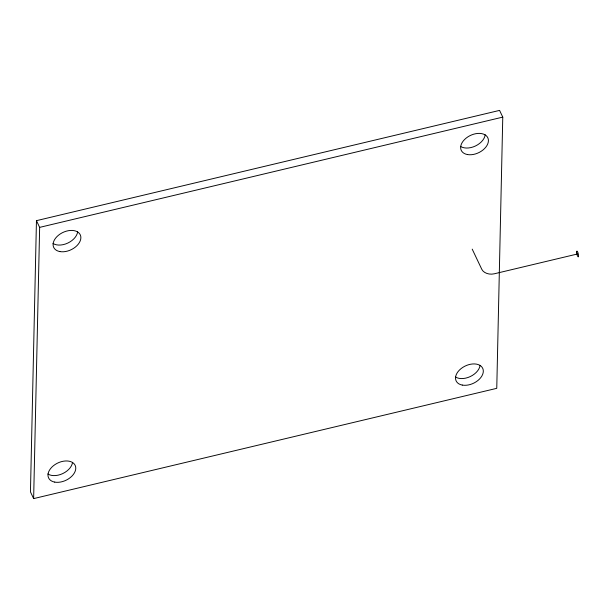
<?xml version="1.0" encoding="UTF-8"?>
<svg xmlns="http://www.w3.org/2000/svg" width="609" height="609" viewBox="0 0 609 609"><rect width="100%" height="100%" fill="white"/><g stroke="black" fill="none" stroke-linecap="round" stroke-linejoin="round"><path stroke-width="0.91" d="M36.456 220.664L30.45 491.882L33.64 498.604L496.761 388.336L502.768 117.118L499.578 110.396L36.456 220.664L39.646 227.378L33.64 498.604M39.646 227.378L502.768 117.118M577.591 253.953L494.234 273.806A9.797 7.072 1.3 0 1 481.78 269.292L472.203 249.127M485.183 134.795A14.7 9.561 -25.4 0 1 475.385 146.023A14.7 9.561 -25.4 0 1 460.533 146.419M480.075 365.331A14.7 9.561 -25.4 0 1 470.285 376.56A14.7 9.561 -25.4 0 1 455.433 376.956M72.532 462.36A14.7 9.561 -25.4 0 1 62.735 473.589A14.7 9.561 -25.4 0 1 47.883 473.985M77.632 231.823A14.7 9.561 -25.4 0 1 67.835 243.052A14.7 9.561 -25.4 0 1 52.983 243.448M54.734 482.107A14.7 9.561 -25.4 0 0 75.775 468.336A14.7 9.561 -25.4 0 0 55.13 464.492A14.7 9.561 -25.4 0 0 54.734 482.107M467.392 154.541A14.7 9.561 -25.4 0 0 488.426 140.77A14.7 9.561 -25.4 0 0 467.781 136.926A14.7 9.561 -25.4 0 0 467.392 154.541M462.284 385.078A14.7 9.561 -25.4 0 0 483.318 371.307A14.7 9.561 -25.4 0 0 462.673 367.455A14.7 9.561 -25.4 0 0 462.284 385.078M59.842 251.57A14.7 9.561 -25.4 0 0 80.875 237.799A14.7 9.561 -25.4 0 0 60.23 233.955A14.7 9.561 -25.4 0 0 59.842 251.57M576.632 251.989A2.938 0.693 76.6 0 0 578.032 256.77A2.938 0.693 76.6 0 0 578.108 253.245A2.938 0.693 76.6 0 0 576.632 251.989"/></g></svg>
